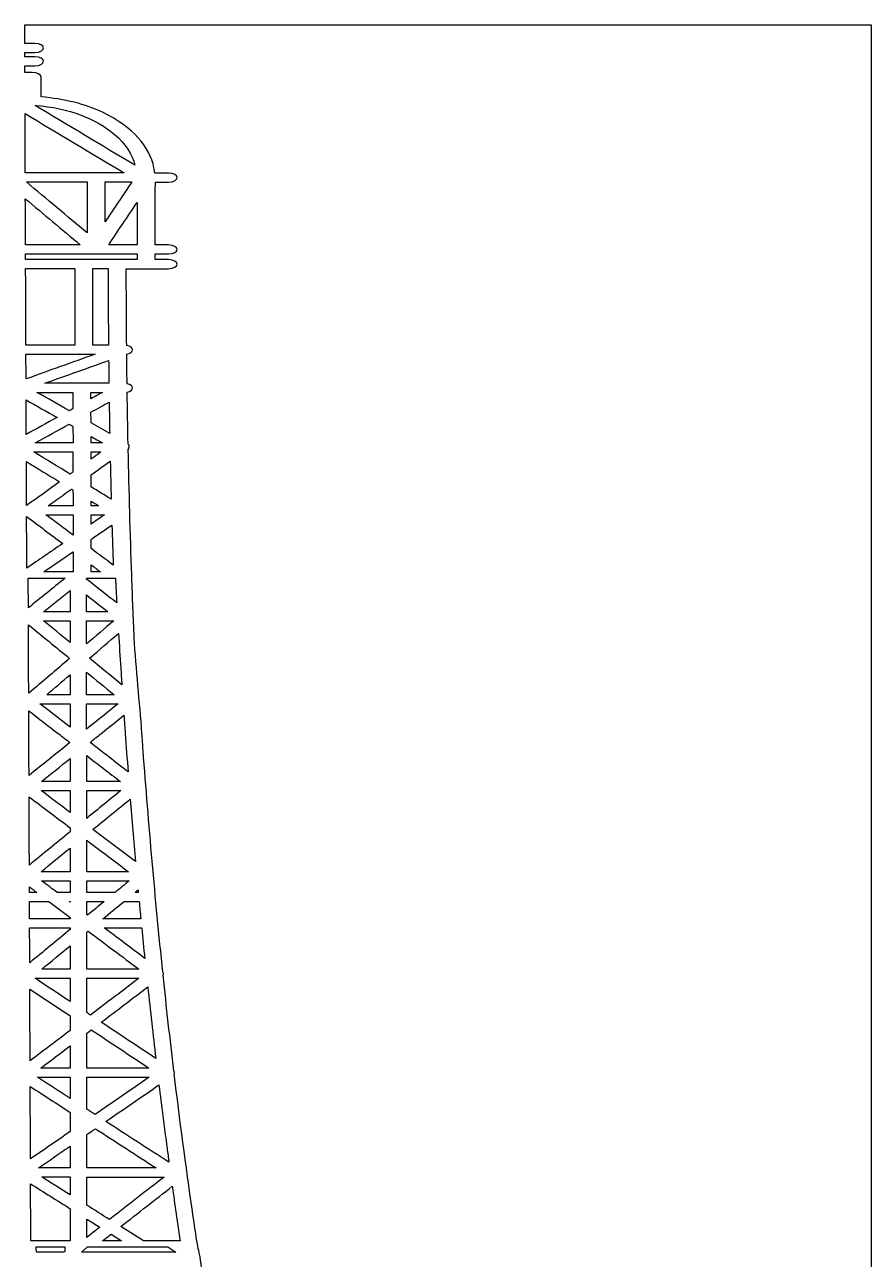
# Model space of a CAD drawing. Header units: millimetres. Extents: x 12.1 to 56.7, y 223.2 to 289.8.
# Drawn here: x 34.63 to 56.72, y 257.63 to 289.85 of the extents above; entities that cross this region are included whole.
import ezdxf

# ---------------------------------------------------------------- set-up
doc = ezdxf.new("R2010")
doc.units = ezdxf.units.MM
doc.layers.get('0').update_dxf_attribs({"linetype": 'CONTINUOUS'})

msp = doc.modelspace()

# ---------------------------------------------------------------- linework, layer by layer
at = {"color": 7}
for p, q in [((34.625763, 289.84742), (56.724161, 289.84742)), ((34.626938, 289.846161), (34.625763, 289.84742)), ((34.626938, 289.843348), (34.626938, 289.846161)), ((56.724161, 289.84742), (56.724161, 223.184207)), ((34.888615, 289.358297), (34.629155, 289.358297)), ((34.62976, 289.121902), (34.888615, 289.121902)), ((34.888615, 289.009992), (34.630297, 289.009992)), ((34.631439, 288.774268), (34.888615, 288.774268)), ((34.824497, 288.598142), (34.631976, 288.598142)), ((35.059337, 287.962471), (35.059337, 288.479954)), ((34.634126, 287.528201), (34.634126, 287.528201)), ((36.965702, 286.988717), (36.965702, 286.988717)), ((37.225061, 285.979571), (34.640272, 285.979571)), ((38.375617, 285.976233), (38.02245, 285.976233)), ((34.66993, 285.743154), (36.256042, 285.743154)), ((36.256042, 285.743154), (36.256042, 284.413223)), ((36.256042, 285.743154), (36.256042, 285.743154)), ((36.727436, 284.707179), (36.727436, 285.743154)), ((36.727436, 285.743154), (37.422586, 285.743154)), ((37.422586, 285.743154), (37.422586, 285.743154)), ((38.036388, 285.739795), (38.375617, 285.739795)), ((34.642556, 285.306575), (34.642556, 285.306575)), ((37.558177, 285.206526), (37.558177, 284.103921)), ((37.558177, 285.206526), (37.558177, 285.206526)), ((38.033097, 284.100184), (38.033097, 285.356243)), ((36.076385, 284.103921), (34.647057, 284.103921)), ((34.648132, 283.868155), (37.558244, 283.868155)), ((37.558177, 284.103921), (36.81896, 284.103921)), ((37.558177, 283.813449), (37.558177, 283.721376)), ((37.558177, 283.813449), (37.558177, 283.813449)), ((38.375651, 284.100184), (38.033097, 284.100184)), ((38.033097, 283.717661), (38.033097, 283.86446)), ((38.033097, 283.86446), (38.375651, 283.86446)), ((37.558177, 283.721376), (34.648703, 283.721376)), ((38.375651, 283.717661), (38.033097, 283.717661)), ((34.650919, 283.484624), (35.938578, 283.484624)), ((35.938578, 283.484624), (35.938578, 281.484825)), ((35.938578, 283.484624), (35.938578, 283.484624)), ((36.408897, 281.484825), (36.408897, 283.484624)), ((36.408897, 283.484624), (36.803913, 283.484624)), ((36.803913, 283.484624), (36.803913, 283.484624)), ((37.277692, 283.481265), (38.375651, 283.481265)), ((35.938578, 281.484825), (34.658141, 281.484825)), ((34.659283, 281.249038), (36.464114, 281.249038)), ((34.659283, 281.249038), (34.659283, 281.249038)), ((36.813956, 281.484825), (36.408897, 281.484825)), ((36.817785, 281.086578), (36.817785, 281.086578)), ((36.825073, 280.490982), (35.150795, 280.490982)), ((34.663145, 280.055788), (34.663145, 280.055788)), ((34.942152, 280.254208), (34.941615, 280.254208)), ((34.941615, 280.254208), (34.942152, 280.254208)), ((34.942152, 280.254208), (34.942152, 280.254208)), ((34.942152, 280.254208), (35.886719, 280.254208)), ((35.886719, 280.254208), (35.886719, 279.827727)), ((35.886719, 280.254208), (35.886719, 280.254208)), ((36.356467, 280.254208), (36.658246, 280.254208)), ((36.356467, 280.087487), (36.356467, 280.254208)), ((36.356467, 280.254208), (36.356467, 280.254208)), ((36.83122, 279.998605), (36.83122, 279.998605)), ((35.886115, 279.368119), (35.886652, 279.368161)), ((36.357005, 278.933996), (36.357005, 279.103132)), ((36.357005, 279.103132), (36.357005, 279.103132)), ((34.866246, 278.698651), (35.886652, 278.698651)), ((34.866246, 278.698651), (34.866246, 278.698651)), ((35.88719, 278.933996), (34.901949, 278.933996)), ((35.886652, 278.698651), (35.886652, 278.698315)), ((35.886652, 278.698315), (35.886652, 278.318898)), ((36.657709, 278.933996), (36.357005, 278.933996)), ((36.357005, 278.698315), (36.61586, 278.698315)), ((36.357005, 278.511042), (36.357005, 278.698315)), ((36.357005, 278.698315), (36.357005, 278.698315)), ((34.669292, 278.447225), (34.669292, 278.447225)), ((36.860776, 278.46152), (36.860776, 278.46152)), ((35.886652, 278.318898), (35.886652, 278.172119)), ((36.358079, 278.09852), (36.357542, 278.098856)), ((36.358079, 277.787475), (36.358079, 278.09852)), ((35.886652, 277.704136), (35.886652, 277.704136)), ((36.357542, 277.295456), (36.357542, 277.416792)), ((36.357542, 277.416792), (36.357542, 277.416792)), ((35.181997, 277.058661), (35.88719, 277.058661)), ((35.88719, 277.295456), (35.242823, 277.295456)), ((35.88719, 277.058661), (35.88719, 276.531458)), ((35.88719, 277.058661), (35.88719, 277.058661)), ((36.556747, 277.295456), (36.357542, 277.295456)), ((36.357542, 277.058661), (36.71128, 277.058661)), ((36.357542, 276.816661), (36.357542, 277.058661)), ((36.357542, 277.058661), (36.357542, 277.058661)), ((34.675472, 277.014388), (34.675472, 277.014388)), ((36.903196, 276.792625), (36.903196, 276.792625)), ((35.888365, 276.09595), (35.888365, 275.572504)), ((35.888365, 276.09595), (35.888365, 276.09595)), ((35.888365, 275.572504), (35.124563, 275.572504)), ((36.358079, 275.572504), (36.358079, 275.755915)), ((36.358079, 275.755915), (36.358079, 275.755915)), ((36.603029, 275.572504), (36.358079, 275.572504)), ((34.719504, 275.409666), (35.676902, 275.409666)), ((34.719504, 275.409666), (34.719504, 275.409666)), ((35.676902, 275.409666), (35.683048, 275.404775)), ((36.240962, 275.378619), (36.240962, 275.409666)), ((36.240962, 275.409666), (36.99415, 275.409666)), ((35.809134, 275.085712), (35.809134, 274.529896)), ((35.809134, 275.085712), (35.809134, 275.085712)), ((36.240424, 274.966811), (36.240962, 274.966811)), ((35.809134, 274.529896), (35.11845, 274.529896)), ((36.797229, 274.530232), (36.240962, 274.530232)), ((34.723971, 274.189189), (34.723971, 274.189189)), ((35.115629, 274.294151), (35.809134, 274.294151)), ((35.115629, 274.294151), (35.115629, 274.294151)), ((36.241533, 274.294529), (36.951259, 274.294529)), ((36.241533, 273.689507), (36.241533, 274.294529)), ((36.241533, 274.294529), (36.241533, 274.294529)), ((37.077211, 273.964277), (37.077211, 273.964277)), ((35.809134, 272.883315), (35.809134, 272.883315)), ((36.242104, 272.363711), (36.242104, 272.950239)), ((36.242104, 272.950239), (36.242104, 272.950239)), ((34.730655, 272.401141), (34.730655, 272.401141)), ((34.730655, 272.401141), (34.730655, 272.401141)), ((35.809671, 272.363375), (35.20047, 272.363375)), ((36.959589, 272.363711), (36.242104, 272.363711)), ((34.732939, 271.944241), (34.732939, 271.944241)), ((35.023567, 272.127652), (35.810242, 272.127652)), ((35.023567, 272.127652), (35.023567, 272.127652)), ((35.810242, 272.127652), (35.810242, 271.520215)), ((36.242104, 272.127652), (37.06559, 272.127652)), ((36.242104, 272.127652), (36.242104, 272.127652)), ((37.216765, 271.829203), (37.216765, 271.829203)), ((35.500032, 271.35215), (35.500637, 271.35215)), ((36.243178, 271.46721), (36.242641, 271.46721)), ((37.250822, 271.35215), (37.250251, 271.35215)), ((35.81135, 270.700063), (35.81135, 270.611832)), ((35.81135, 270.611832), (35.81135, 270.099933)), ((35.81135, 270.611832), (35.81135, 270.611832)), ((36.243749, 270.778491), (36.243749, 270.778491)), ((35.81135, 270.099933), (35.063704, 270.099933)), ((37.123561, 270.099576), (36.24432, 270.099576)), ((34.741839, 269.698915), (34.741839, 269.698915)), ((35.05477, 269.863159), (35.81135, 269.863159)), ((35.81135, 269.863159), (35.81135, 269.863159)), ((36.24432, 269.863159), (37.135887, 269.863159)), ((36.24432, 269.13783), (36.24432, 269.863159)), ((36.24432, 269.863159), (36.24432, 269.863159)), ((37.380804, 269.640325), (37.380804, 269.640325)), ((35.811955, 268.893394), (35.811955, 268.786669)), ((35.811888, 268.363735), (35.811888, 268.363735)), ((36.244858, 267.746181), (36.244858, 268.568075)), ((36.244858, 268.568075), (36.244858, 268.568075)), ((35.812425, 267.746181), (35.053157, 267.746181)), ((37.336637, 267.746181), (36.244858, 267.746181)), ((35.067096, 267.509785), (35.812425, 267.509785)), ((35.812425, 267.509785), (35.812425, 267.206382)), ((35.812425, 267.509785), (35.812425, 267.509785)), ((36.244858, 267.510121), (37.356755, 267.510121)), ((36.244858, 267.510121), (36.244858, 267.510121)), ((34.750236, 267.348669), (34.750236, 267.348669)), ((34.939331, 267.20676), (34.750774, 267.20676)), ((35.812425, 267.206382), (35.471047, 267.206382)), ((36.988575, 267.206718), (36.245429, 267.206718)), ((37.591663, 267.206718), (37.505747, 267.206718)), ((37.58555, 267.272277), (37.58555, 267.272277)), ((34.751848, 266.970323), (35.253437, 266.970323)), ((35.253437, 266.970323), (35.253437, 266.970323)), ((35.785085, 266.970323), (35.812425, 266.970323)), ((35.785085, 266.970323), (35.785085, 266.970323)), ((35.812425, 266.970323), (35.812425, 266.949771)), ((36.245429, 266.970323), (36.701809, 266.970323)), ((36.245429, 266.969966), (36.245429, 266.970323)), ((36.245429, 266.624389), (36.245429, 266.969966)), ((37.218377, 266.970659), (37.613394, 266.970659)), ((37.613394, 266.970659), (37.613394, 266.970659)), ((35.813063, 266.515963), (34.753561, 266.515963)), ((35.813063, 266.549761), (35.813063, 266.515963)), ((37.656922, 266.516299), (36.667181, 266.516299)), ((34.754703, 266.279526), (35.813601, 266.279526)), ((34.754703, 266.279526), (34.754703, 266.279526)), ((35.813601, 266.279526), (35.813601, 266.23943)), ((36.245597, 266.168812), (36.245597, 266.168812)), ((36.704563, 266.279526), (37.680366, 266.279526)), ((36.704563, 266.279526), (36.704563, 266.279526)), ((35.813063, 265.812949), (35.813063, 265.812949)), ((35.813601, 265.202028), (35.071026, 265.202028)), ((37.60671, 265.202028), (36.246503, 265.202028)), ((34.895869, 264.965989), (35.813601, 264.965989)), ((34.895869, 264.965989), (34.895869, 264.965989)), ((35.813601, 264.965989), (35.813601, 264.356433)), ((36.245966, 264.965989), (37.608356, 264.965989)), ((36.245966, 264.965989), (36.245966, 264.965989)), ((34.760782, 264.685594), (34.760782, 264.685594)), ((35.814642, 263.986085), (35.814642, 263.605325)), ((36.245966, 263.530697), (36.246503, 263.531033)), ((36.364797, 263.620649), (36.364797, 263.620649)), ((36.62476, 263.81802), (36.62476, 263.81802)), ((35.814172, 263.203593), (35.814172, 262.624056)), ((35.814172, 263.203593), (35.814172, 263.203593)), ((34.767466, 262.982166), (34.766929, 262.982166)), ((35.814172, 262.624056), (35.05037, 262.624056)), ((37.86674, 262.62372), (36.246503, 262.62372)), ((34.956091, 262.387976), (35.814743, 262.387976)), ((34.956091, 262.387976), (34.956091, 262.387976)), ((35.814743, 262.387976), (35.814743, 261.832139)), ((36.247074, 262.387661), (37.878429, 262.387661)), ((36.247074, 262.387661), (36.247074, 262.387661)), ((34.770321, 262.143582), (34.770321, 262.143582)), ((36.472477, 261.041292), (36.472477, 261.041292)), ((36.745338, 261.229279), (36.745338, 261.229279)), ((35.81528, 260.589011), (35.81528, 260.016443)), ((35.81528, 260.589011), (35.81528, 260.589011)), ((35.81528, 260.016443), (34.984539, 260.016443)), ((38.056406, 260.016149), (36.248183, 260.016149)), ((35.069917, 259.780363), (35.81528, 259.780363)), ((35.069917, 259.780363), (35.069917, 259.780363)), ((36.248216, 259.779691), (38.262294, 259.779691)), ((36.248216, 259.041451), (36.248216, 259.779691)), ((36.248216, 259.779691), (36.248216, 259.779691)), ((34.779793, 259.603229), (34.779793, 259.603229)), ((38.477654, 259.536977), (38.477654, 259.536977)), ((36.248787, 258.628636), (36.248787, 258.682691)), ((36.248787, 258.682691), (36.248787, 258.682691)), ((36.248787, 258.204967), (36.248787, 258.628636)), ((37.728362, 258.113566), (37.13367, 258.486328)), ((35.816959, 258.113566), (34.785368, 258.113566)), ((36.657709, 258.113566), (36.879786, 258.287236)), ((37.156543, 258.113566), (36.657709, 258.113566)), ((36.657709, 258.113566), (36.657709, 258.113566)), ((36.879786, 258.287236), (37.156543, 258.113566)), ((38.683509, 258.113566), (37.728362, 258.113566)), ((34.922034, 257.960846), (35.670218, 257.960846)), ((34.922034, 257.960846), (34.922034, 257.960846)), ((35.651241, 257.81751), (34.937114, 257.81751)), ((35.670218, 257.960846), (35.670218, 257.835627)), ((36.112592, 257.817531), (36.262121, 257.960867)), ((38.571933, 257.817531), (36.112592, 257.817531)), ((36.262121, 257.960867), (38.361578, 257.960867)), ((38.361578, 257.960867), (38.571933, 257.817531))]:
    msp.add_line(p, q, dxfattribs=at)
for points in [[(34.629155, 289.358297), (34.628584, 289.519414), (34.628047, 289.68158), (34.626938, 289.843348)], [(34.888615, 289.121902), (35.192073, 289.121902), (35.192073, 289.358297), (34.888615, 289.358297)], [(34.630297, 289.009992), (34.630297, 289.047295), (34.630297, 289.084598), (34.62976, 289.121902)], [(34.888615, 288.774268), (35.192073, 288.774268), (35.192073, 289.009992), (34.888615, 289.009992)], [(34.631976, 288.598142), (34.631976, 288.65671), (34.631439, 288.715636), (34.631439, 288.774268)], [(35.059337, 288.479954), (35.059337, 288.544107), (34.952228, 288.598142), (34.824497, 288.598142)], [(37.504639, 286.17904), (36.634836, 286.698938), (35.765605, 287.219214), (34.895332, 287.739112)], [(34.895332, 287.739112), (35.790728, 287.68577), (36.511001, 287.375418), (36.965702, 286.988717)], [(36.659422, 287.560739), (36.214797, 287.77207), (35.658529, 287.914671), (35.059337, 287.962471)], [(34.634126, 287.528201), (35.497581, 287.012229), (36.361102, 286.495564), (37.225061, 285.979571)], [(34.640272, 285.979571), (34.638627, 286.495564), (34.636343, 287.012229), (34.634126, 287.528201)], [(38.000685, 286.116735), (37.889647, 286.654077), (37.447776, 287.185185), (36.659422, 287.560739)], [(36.965702, 286.988717), (37.260797, 286.738026), (37.426482, 286.462543), (37.504639, 286.17904)], [(38.02245, 285.976233), (38.017378, 286.022941), (38.010694, 286.070027), (38.000685, 286.116735)], [(38.375617, 285.739795), (38.679613, 285.739795), (38.679613, 285.976233), (38.375617, 285.976233)], [(36.256042, 284.413223), (35.727719, 284.857149), (35.198791, 285.299984), (34.66993, 285.743154)], [(37.422586, 285.743154), (37.191104, 285.397934), (36.958984, 285.052399), (36.727436, 284.707179)], [(38.033097, 285.356243), (38.033097, 285.483163), (38.037564, 285.611805), (38.036388, 285.739795)], [(34.642556, 285.306575), (35.120163, 284.905578), (35.598274, 284.504561), (36.076385, 284.103921)], [(34.647057, 284.103921), (34.645378, 284.504897), (34.644269, 284.905578), (34.642556, 285.306575)], [(36.81896, 284.103921), (37.065052, 284.471456), (37.312185, 284.839012), (37.558177, 285.206526)], [(34.648703, 283.721376), (34.648703, 283.769827), (34.648132, 283.819012), (34.648132, 283.868155)], [(37.558244, 283.868155), (37.558244, 283.850039), (37.558244, 283.831565), (37.558177, 283.813449)], [(38.375651, 283.86446), (38.679714, 283.86446), (38.679714, 284.100184), (38.375651, 284.100184)], [(38.375651, 283.481265), (38.679714, 283.481265), (38.679714, 283.717661), (38.375651, 283.717661)], [(34.658141, 281.484825), (34.655957, 282.151523), (34.652599, 282.817905), (34.650919, 283.484624)], [(36.803913, 283.484624), (36.804484, 282.817905), (36.807238, 282.151523), (36.813956, 281.484825)], [(37.288271, 281.475882), (37.281554, 282.144322), (37.278262, 282.812804), (37.277692, 283.481265)], [(34.661499, 280.604299), (34.660928, 280.819471), (34.65982, 281.033929), (34.659283, 281.249038)], [(36.464114, 281.249038), (35.863242, 281.033887), (35.262371, 280.819429), (34.661499, 280.604299)], [(37.289951, 281.251305), (37.489155, 281.284767), (37.48798, 281.443449), (37.288271, 281.475882)], [(37.291563, 281.036847), (37.291026, 281.108305), (37.290488, 281.179784), (37.289951, 281.251305)], [(35.150795, 280.490982), (35.706458, 280.689402), (36.262121, 280.887843), (36.817785, 281.086578)], [(36.817785, 281.086578), (36.820035, 280.888179), (36.821748, 280.689738), (36.825073, 280.490982)], [(37.299389, 280.479604), (37.296097, 280.665471), (37.294384, 280.850959), (37.291563, 281.036847)], [(37.301639, 280.259561), (37.484587, 280.296193), (37.48405, 280.443665), (37.299389, 280.479604)], [(34.663145, 280.055788), (34.933185, 279.904118), (35.203224, 279.752406), (35.47323, 279.600043)], [(34.667075, 279.155424), (34.665429, 279.455658), (34.664321, 279.755555), (34.663145, 280.055788)], [(35.792407, 279.775435), (35.508967, 279.935124), (35.225593, 280.094477), (34.942152, 280.254208)], [(36.658246, 280.254208), (36.557855, 280.198746), (36.456859, 280.142949), (36.356467, 280.087487)], [(36.356467, 279.736725), (36.514864, 279.823906), (36.673327, 279.911424), (36.83122, 279.998605)], [(36.83122, 279.998605), (36.83572, 279.726963), (36.840657, 279.45465), (36.845729, 279.183344)], [(37.325587, 278.905174), (37.316115, 279.356741), (37.30886, 279.807952), (37.301639, 280.259561)], [(35.886719, 279.827727), (35.854946, 279.810282), (35.824248, 279.792858), (35.792407, 279.775435)], [(36.357005, 279.458135), (36.357005, 279.550879), (36.356467, 279.644001), (36.356467, 279.736725)], [(35.47323, 279.600043), (35.203761, 279.452551), (34.935401, 279.304008), (34.667075, 279.155424)], [(34.901949, 278.933996), (35.198152, 279.097548), (35.493349, 279.260407), (35.788478, 279.422888)], [(35.788478, 279.422888), (35.821359, 279.404751), (35.854308, 279.386257), (35.886115, 279.368119)], [(35.886652, 279.368161), (35.886652, 279.223796), (35.88719, 279.079075), (35.88719, 278.933996)], [(36.845729, 279.183344), (36.682799, 279.274682), (36.519398, 279.366062), (36.357005, 279.458135)], [(36.357005, 279.103132), (36.456859, 279.046663), (36.557855, 278.990508), (36.657709, 278.933996)], [(35.814104, 278.119806), (35.498319, 278.312621), (35.182568, 278.505458), (34.866246, 278.698651)], [(36.61586, 278.698315), (36.529944, 278.635547), (36.443458, 278.573788), (36.357005, 278.511042)], [(37.348459, 278.816271), (37.365757, 278.845534), (37.354606, 278.877968), (37.325587, 278.905174)], [(37.328341, 278.761502), (37.342884, 278.778926), (37.349601, 278.797084), (37.348459, 278.816271)], [(37.420436, 275.48018), (37.381912, 276.574094), (37.351213, 277.667273), (37.328341, 278.761502)], [(34.669292, 278.447225), (34.958274, 278.271098), (35.246753, 278.094678), (35.535198, 277.918573)], [(34.674296, 277.298583), (34.673188, 277.681107), (34.671508, 278.06468), (34.669292, 278.447225)], [(36.357542, 278.098856), (36.52494, 278.21952), (36.692875, 278.340877), (36.860776, 278.46152)], [(36.860776, 278.46152), (36.868064, 278.129526), (36.875857, 277.796859), (36.885328, 277.465263)], [(35.886652, 278.172119), (35.862705, 278.154654), (35.838153, 278.137251), (35.814104, 278.119806)], [(35.535198, 277.918573), (35.248432, 277.712134), (34.961095, 277.505715), (34.674296, 277.298583)], [(35.242823, 277.295456), (35.443673, 277.439841), (35.644456, 277.585235), (35.845945, 277.729578)], [(35.845945, 277.729578), (35.859346, 277.721538), (35.873318, 277.712826), (35.886652, 277.704136)], [(35.886652, 277.704136), (35.88719, 277.568483), (35.88719, 277.431801), (35.88719, 277.295456)], [(36.885328, 277.465263), (36.709601, 277.572324), (36.533269, 277.680435), (36.358079, 277.787475)], [(36.357542, 277.416792), (36.423977, 277.37636), (36.490379, 277.335929), (36.556747, 277.295456)], [(35.88719, 276.531458), (35.652887, 276.707563), (35.417442, 276.883291), (35.181997, 277.058661)], [(36.71128, 277.058661), (36.593524, 276.977757), (36.475298, 276.897566), (36.357542, 276.816661)], [(34.675472, 277.014388), (34.989577, 276.779378), (35.303683, 276.544348), (35.618326, 276.309317)], [(34.681013, 275.667012), (34.679401, 276.116501), (34.677084, 276.564899), (34.675472, 277.014388)], [(36.358079, 276.418792), (36.539953, 276.543298), (36.721289, 276.66814), (36.903196, 276.792625)], [(36.903196, 276.792625), (36.91381, 276.443248), (36.924994, 276.094879), (36.937254, 275.746153)], [(36.35818, 276.178912), (36.35818, 276.259103), (36.35818, 276.338601), (36.358079, 276.418792)], [(35.618326, 276.309317), (35.3059, 276.09595), (34.993507, 275.881471), (34.681013, 275.667012)], [(35.124563, 275.572504), (35.378985, 275.747203), (35.633406, 275.921188), (35.888365, 276.09595)], [(36.937254, 275.746153), (36.744196, 275.890539), (36.551238, 276.03419), (36.35818, 276.178912)], [(36.358079, 275.755915), (36.440132, 275.69489), (36.521581, 275.633865), (36.603029, 275.572504)], [(37.422048, 275.426124), (37.428766, 275.44359), (37.428228, 275.462756), (37.420436, 275.48018)], [(34.722292, 274.630659), (34.721183, 274.890419), (34.720075, 275.149885), (34.719504, 275.409666)], [(35.683048, 275.404775), (35.362762, 275.146737), (35.043081, 274.888677), (34.722292, 274.630659)], [(37.030424, 274.759301), (36.767673, 274.96574), (36.50378, 275.172158), (36.240962, 275.378619)], [(36.99415, 275.409666), (37.005906, 275.192773), (37.018131, 274.976236), (37.030424, 274.759301)], [(37.483412, 273.853479), (37.46111, 274.377596), (37.440454, 274.902007), (37.422048, 275.426124)], [(35.11845, 274.529896), (35.348857, 274.715763), (35.578693, 274.90058), (35.809134, 275.085712)], [(36.240962, 274.530232), (36.240424, 274.675667), (36.240424, 274.821753), (36.240424, 274.966811)], [(36.240962, 274.966811), (36.426765, 274.821396), (36.612501, 274.675289), (36.797229, 274.530232)], [(34.723971, 274.189189), (35.082714, 273.896282), (35.440315, 273.604068), (35.798486, 273.311161)], [(34.730655, 272.401141), (34.728438, 272.997304), (34.726188, 273.593404), (34.723971, 274.189189)], [(35.809671, 273.726454), (35.578156, 273.915427), (35.346607, 274.104464), (35.115629, 274.294151)], [(35.809134, 274.294151), (35.809134, 274.104464), (35.809671, 273.915427), (35.809671, 273.726454)], [(36.951259, 274.294529), (36.714639, 274.092981), (36.478119, 273.891076), (36.241533, 273.689507)], [(36.315122, 273.313911), (36.569006, 273.530469), (36.822856, 273.747341), (37.077211, 273.964277)], [(37.077211, 273.964277), (37.095045, 273.66333), (37.114022, 273.362424), (37.133032, 273.061477)], [(37.685942, 271.349085), (37.626257, 272.183869), (37.53255, 273.021802), (37.483412, 273.853479)], [(35.798486, 273.311161), (35.442229, 273.007905), (35.086912, 272.704061), (34.730655, 272.401141)], [(37.162051, 272.622442), (36.879753, 272.853296), (36.597488, 273.083792), (36.315122, 273.313911)], [(35.20047, 272.363375), (35.403, 272.53736), (35.606604, 272.710338), (35.809134, 272.883315)], [(35.809134, 272.883315), (35.809134, 272.710338), (35.809671, 272.537024), (35.809671, 272.363375)], [(36.242104, 272.950239), (36.480907, 272.754946), (36.720248, 272.559024), (36.959589, 272.363711)], [(37.133032, 273.061477), (37.142504, 272.915391), (37.152614, 272.769284), (37.162051, 272.622442)], [(34.732939, 271.944241), (34.988469, 271.746514), (35.243999, 271.548807), (35.500032, 271.35215)], [(34.735156, 271.35215), (34.734047, 271.549185), (34.733476, 271.746891), (34.732939, 271.944241)], [(35.810242, 271.520215), (35.548599, 271.722477), (35.285781, 271.925075), (35.023567, 272.127652)], [(36.242641, 271.46721), (36.242641, 271.687252), (36.242104, 271.906916), (36.242104, 272.127652)], [(37.06559, 272.127652), (36.791688, 271.906916), (36.517181, 271.686895), (36.243178, 271.46721)], [(36.622611, 271.35215), (36.82064, 271.510832), (37.018736, 271.669849), (37.216765, 271.829203)], [(37.216765, 271.829203), (37.227378, 271.669471), (37.2391, 271.510832), (37.250822, 271.35215)], [(34.739085, 270.25895), (34.737977, 270.623378), (34.736298, 270.987743), (34.735156, 271.35215)], [(35.500637, 271.35215), (35.602741, 271.273681), (35.704779, 271.194182), (35.806917, 271.115734)], [(36.331378, 271.117812), (36.428444, 271.196303), (36.525511, 271.274038), (36.622611, 271.35215)], [(37.250251, 271.35215), (37.274198, 271.018791), (37.298751, 270.685432), (37.325016, 270.351736)], [(37.717748, 270.906922), (37.706598, 271.054394), (37.696555, 271.201572), (37.685942, 271.349085)], [(35.806917, 271.115734), (35.450995, 270.829796), (35.095007, 270.544216), (34.739085, 270.25895)], [(37.325016, 270.351736), (36.99415, 270.607298), (36.662781, 270.862922), (36.331378, 271.117812)], [(35.063704, 270.099933), (35.31255, 270.300116), (35.561362, 270.499922), (35.81135, 270.700063)], [(36.243749, 270.778491), (36.537199, 270.552193), (36.830649, 270.325895), (37.123561, 270.099576)], [(36.24432, 270.099576), (36.243749, 270.325874), (36.243749, 270.552172), (36.243749, 270.778491)], [(38.231562, 265.128554), (38.030678, 267.053746), (37.861669, 268.980345), (37.717748, 270.906922)], [(34.741839, 269.698915), (35.098332, 269.430422), (35.455429, 269.162286), (35.811955, 268.893394)], [(34.747986, 267.921215), (34.745769, 268.513894), (34.743519, 269.106614), (34.741839, 269.698915)], [(35.811888, 269.293384), (35.559683, 269.483785), (35.306974, 269.673472), (35.05477, 269.863159)], [(35.81135, 269.863159), (35.811888, 269.673472), (35.811888, 269.483764), (35.811888, 269.293384)], [(37.135887, 269.863159), (36.838474, 269.621873), (36.541129, 269.379494), (36.24432, 269.13783)], [(36.405571, 268.846686), (36.730257, 269.111317), (37.055547, 269.37601), (37.380804, 269.640325)], [(37.380804, 269.640325), (37.424903, 269.096328), (37.470649, 268.552709), (37.518611, 268.009111)], [(35.811955, 268.786669), (35.457142, 268.498338), (35.102866, 268.209567), (34.747986, 267.921215)], [(37.518611, 268.009111), (37.147609, 268.288414), (36.776573, 268.567361), (36.405571, 268.846686)], [(35.053157, 267.746181), (35.306437, 267.952263), (35.559145, 268.157989), (35.811888, 268.363735)], [(35.811888, 268.363735), (35.812425, 268.157989), (35.812425, 267.951906), (35.812425, 267.746181)], [(36.244858, 268.568075), (36.608571, 268.293998), (36.972386, 268.020237), (37.336637, 267.746181)], [(35.471047, 267.206382), (35.336564, 267.307503), (35.202116, 267.408623), (35.067096, 267.509785)], [(36.245429, 267.206718), (36.245429, 267.30788), (36.244858, 267.40898), (36.244858, 267.510121)], [(37.356755, 267.510121), (37.234062, 267.40898), (37.111268, 267.30788), (36.988575, 267.206718)], [(34.750236, 267.348669), (34.813783, 267.301604), (34.876288, 267.253846), (34.939331, 267.20676)], [(34.750774, 267.20676), (34.750774, 267.253846), (34.750774, 267.301604), (34.750236, 267.348669)], [(37.505747, 267.206718), (37.53255, 267.228718), (37.558748, 267.250319), (37.58555, 267.272277)], [(37.58555, 267.272277), (37.587767, 267.250319), (37.58948, 267.228718), (37.591663, 267.206718)], [(34.753561, 266.515963), (34.753024, 266.667276), (34.752487, 266.818611), (34.751848, 266.970323)], [(35.253437, 266.970323), (35.440348, 266.830156), (35.626152, 266.689948), (35.813063, 266.549761)], [(35.812425, 266.949771), (35.803558, 266.956363), (35.794087, 266.963353), (35.785085, 266.970323)], [(36.701809, 266.970323), (36.555672, 266.850351), (36.410576, 266.730757), (36.264405, 266.61045)], [(36.667181, 266.516299), (36.850734, 266.667633), (37.034858, 266.818946), (37.218377, 266.970659)], [(37.613394, 266.970659), (37.627937, 266.819324), (37.642413, 266.668011), (37.656922, 266.516299)], [(36.264405, 266.61045), (36.258259, 266.614984), (36.252112, 266.619876), (36.245429, 266.624389)], [(34.758028, 265.370807), (34.75692, 265.673475), (34.755778, 265.976836), (34.754703, 266.279526)], [(35.813601, 266.23943), (35.461575, 265.94963), (35.110087, 265.660586), (34.758028, 265.370807)], [(36.245597, 266.168812), (36.257251, 266.178846), (36.269443, 266.188209), (36.281703, 266.197928)], [(36.246503, 265.202028), (36.246503, 265.52424), (36.246503, 265.846432), (36.245597, 266.168812)], [(36.281703, 266.197928), (36.723002, 265.865933), (37.164873, 265.534002), (37.60671, 265.202028)], [(37.760169, 265.485887), (37.40811, 265.750538), (37.056051, 266.015252), (36.704563, 266.279526)], [(37.680366, 266.279526), (37.706564, 266.014875), (37.732829, 265.750538), (37.760169, 265.485887)], [(35.071026, 265.202028), (35.318192, 265.405654), (35.565896, 265.609322), (35.813063, 265.812949)], [(35.813063, 265.812949), (35.813063, 265.609322), (35.813601, 265.405654), (35.813601, 265.202028)], [(38.239355, 265.046243), (38.253898, 265.072757), (38.25111, 265.104476), (38.231562, 265.128554)], [(35.813601, 264.356433), (35.507858, 264.559367), (35.201545, 264.762699), (34.895869, 264.965989)], [(36.24647, 264.069446), (36.24647, 264.368294), (36.245932, 264.667121), (36.245966, 264.965989)], [(37.608356, 264.965989), (37.186604, 264.645855), (36.764281, 264.32612), (36.342428, 264.005629)], [(38.51994, 262.549512), (38.420153, 263.381525), (38.326345, 264.213538), (38.239355, 265.046243)], [(34.760782, 264.685594), (35.111733, 264.452641), (35.463221, 264.219374), (35.814642, 263.986085)], [(34.766929, 262.982166), (34.764712, 263.549863), (34.762462, 264.117917), (34.760782, 264.685594)], [(36.62476, 263.81802), (37.029248, 264.124866), (37.433737, 264.431754), (37.838259, 264.738579)], [(37.838259, 264.738579), (37.905231, 264.116994), (37.97489, 263.495052), (38.047438, 262.873782)], [(36.342428, 264.005629), (36.310084, 264.026915), (36.278243, 264.04816), (36.24647, 264.069446)], [(35.814642, 263.605325), (35.465404, 263.34101), (35.116738, 263.076316), (34.768037, 262.811665)], [(36.246503, 262.62372), (36.246503, 262.926389), (36.245966, 263.228385), (36.245966, 263.530697)], [(36.246503, 263.531033), (36.286136, 263.56101), (36.325164, 263.591008), (36.364797, 263.620649)], [(36.364797, 263.620649), (36.865848, 263.288319), (37.36626, 262.956366), (37.86674, 262.62372)], [(38.047438, 262.873782), (37.573425, 263.188521), (37.099412, 263.503281), (36.62476, 263.81802)], [(35.05037, 262.624056), (35.305362, 262.817585), (35.559179, 263.010421), (35.814172, 263.203593)], [(34.768037, 262.811665), (34.768037, 262.868492), (34.767466, 262.925339), (34.767466, 262.982166)], [(35.814743, 261.832139), (35.528514, 262.017292), (35.242319, 262.202823), (34.956091, 262.387976)], [(36.247645, 261.552163), (36.247074, 261.830648), (36.247074, 262.109176), (36.247074, 262.387661)], [(37.878429, 262.387661), (37.406934, 262.062677), (36.93497, 261.737316), (36.463576, 261.412669)], [(38.529412, 262.472134), (38.542813, 262.497892), (38.540025, 262.524069), (38.51994, 262.549512)], [(39.004769, 258.890222), (38.830721, 260.08385), (38.672795, 261.277835), (38.529412, 262.472134)], [(34.770321, 262.143582), (35.11845, 261.917956), (35.466613, 261.692707), (35.81528, 261.466745)], [(34.777576, 260.250823), (34.774822, 260.881477), (34.772538, 261.512551), (34.770321, 262.143582)], [(36.745338, 261.229279), (37.207293, 261.54765), (37.669215, 261.866), (38.131204, 262.18437)], [(38.131204, 262.18437), (38.198714, 261.632711), (38.269012, 261.08143), (38.342601, 260.530106)], [(35.81528, 261.466745), (35.81528, 261.299688), (35.815817, 261.133029), (35.815817, 260.965971)], [(36.463576, 261.412669), (36.391566, 261.459062), (36.319622, 261.505791), (36.247645, 261.552163)], [(35.815817, 260.965971), (35.469938, 260.727813), (35.123489, 260.489297), (34.777576, 260.250823)], [(36.247645, 260.886137), (36.322947, 260.937758), (36.397712, 260.989693), (36.472477, 261.041292)], [(36.472477, 261.041292), (37.000263, 260.699578), (37.52862, 260.357843), (38.056406, 260.016149)], [(38.391705, 260.163285), (37.842726, 260.518623), (37.293746, 260.873899), (36.745338, 261.229279)], [(36.248183, 260.016149), (36.247645, 260.305907), (36.247645, 260.5964), (36.247645, 260.886137)], [(34.984539, 260.016443), (35.261229, 260.207201), (35.538523, 260.397896), (35.81528, 260.589011)], [(38.342601, 260.530106), (38.358756, 260.407721), (38.375483, 260.285671), (38.391705, 260.163285)], [(35.815817, 259.312757), (35.567005, 259.468626), (35.318763, 259.624473), (35.069917, 259.780363)], [(35.81528, 259.780363), (35.815817, 259.624515), (35.815817, 259.468647), (35.815817, 259.312757)], [(38.262294, 259.779691), (37.789188, 259.409343), (37.316081, 259.039373), (36.841833, 258.669067)], [(34.779793, 259.603229), (35.125134, 259.386671), (35.471047, 259.170135), (35.816355, 258.953619)], [(34.785368, 258.113566), (34.783722, 258.61012), (34.781439, 259.106717), (34.779793, 259.603229)], [(37.13367, 258.486328), (37.581687, 258.836796), (38.029637, 259.18653), (38.477654, 259.536977)], [(38.477654, 259.536977), (38.543518, 259.062381), (38.612137, 258.587826), (38.683509, 258.113566)], [(36.841833, 258.669067), (36.643804, 258.793174), (36.445708, 258.917323), (36.248216, 259.041451)], [(35.816355, 258.953619), (35.816355, 258.67358), (35.816959, 258.393605), (35.816959, 258.113566)], [(39.119703, 258.110879), (39.080642, 258.37066), (39.042151, 258.630462), (39.004769, 258.890222)], [(36.248787, 258.682691), (36.361472, 258.611905), (36.474727, 258.541118), (36.588016, 258.470332)], [(36.588016, 258.470332), (36.474727, 258.382101), (36.362043, 258.293198), (36.248787, 258.204967)], [(39.195005, 257.725564), (39.181604, 257.80334), (39.133105, 258.033144), (39.119703, 258.110879)], [(34.937114, 257.81751), (34.93211, 257.865268), (34.927105, 257.913047), (34.922034, 257.960846)], [(35.670218, 257.835627), (35.664105, 257.829371), (35.657421, 257.823052), (35.651241, 257.81751)], [(39.20226, 257.684062), (39.20394, 257.697665), (39.201723, 257.711961), (39.195005, 257.725564)], [(39.974392, 253.790433), (39.673687, 255.084825), (39.422658, 256.383037), (39.20226, 257.684062)]]:
    msp.add_open_spline(points, degree=3, dxfattribs=at)

doc.saveas('drawing.dxf')
